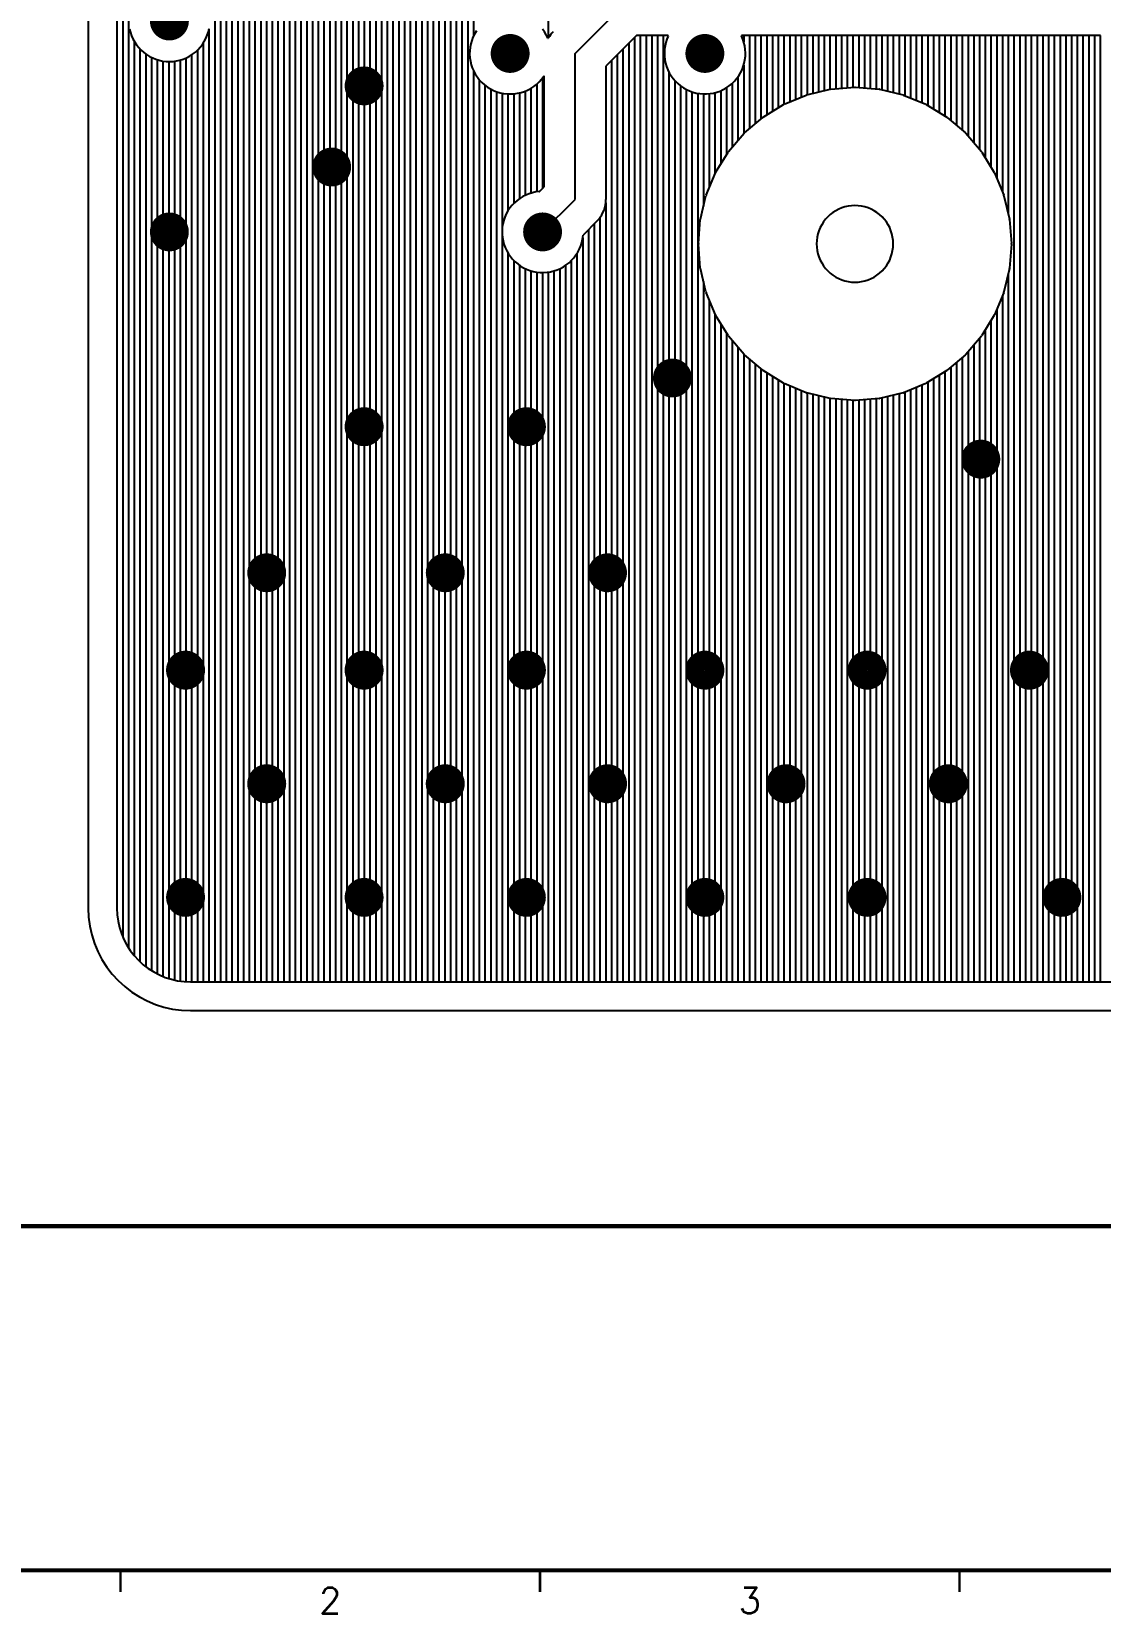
# Model space of a CAD drawing. Extents: x 295 to 953, y 10 to 290.
# Drawn here: x 530.4 to 654.6, y 10 to 193.8 of the extents above; entities that cross this region are included whole.
import ezdxf
from ezdxf.enums import TextEntityAlignment as Align

# ---------------------------------------------------------------- set-up
doc = ezdxf.new("R2010")
doc.units = 0
doc.header["$LTSCALE"] = 5
doc.header["$MEASUREMENT"] = 0
doc.layers.get('0').update_dxf_attribs({"linetype": 'CONTINUOUS', "lineweight": 25})
doc.layers.add('6', color=6, linetype='CONTINUOUS', lineweight=13)
for name, color, linetype in [('ART004_PHO', 10, 'CONTINUOUS'), ('문자', 4, 'CONTINUOUS'), ('테두리', 3, 'CONTINUOUS')]:
    doc.layers.add(name, color=color, linetype=linetype)
doc.styles.get("Standard").update_dxf_attribs({"font": 'simplex.shx'})
doc.styles.add('굴림체', font='')
doc.styles.get('굴림체').set_extended_font_data('GulimChe')

# ---------------------------------------------------------------- blocks, each defined once
blk = doc.blocks.new('C')
at = {"layer": '테두리'}
for points, const_width in [([(15, 285), (15, 15), (405, 15), (405, 285), (15, 285)], 0.5), ([(15, 55), (405, 55)], 0.5), ([(63.75, 12.5), (63.75, 15)], 0.3), ([(112.5, 12.5), (112.5, 15)], 0.3), ([(161.25, 12.5), (161.25, 15)], 0.3)]:
    blk.add_lwpolyline(points, dxfattribs=dict(at, const_width=const_width))
at = {"layer": '문자'}
for s, p in [('2', (88.12, 11.5)), ('3', (136.88, 11.5))]:
    blk.add_text(s, height=3, dxfattribs=at).set_placement(p, align=Align.MIDDLE)

msp = doc.modelspace()

# ---------------------------------------------------------------- linework, layer by layer
at = {"const_width": 2.26}
for points in [[(546.41, 196.18, 1), (546.41, 193.91, 1)], [(586.01, 192.4, 1), (586.01, 190.14, 1)], [(608.64, 192.4, 1), (608.64, 190.14, 1)], [(569.04, 188.63, 1), (569.04, 186.37, 1)], [(565.27, 179.2, 1), (565.27, 176.94, 1)], [(546.41, 171.66, 1), (546.41, 169.4, 1)], [(589.78, 171.66, 1), (589.78, 169.4, 1)], [(604.87, 154.68, 1), (604.87, 152.42, 1)], [(569.04, 149.03, 1), (569.04, 146.76, 1)], [(587.9, 149.03, 1), (587.9, 146.76, 1)], [(640.7, 145.26, 1), (640.7, 142.99, 1)], [(557.72, 132.05, 1), (557.72, 129.79, 1)], [(578.47, 132.05, 1), (578.47, 129.79, 1)], [(597.33, 132.05, 1), (597.33, 129.79, 1)], [(548.29, 120.74, 1), (548.29, 118.47, 1)], [(569.04, 120.74, 1), (569.04, 118.47, 1)], [(587.9, 120.74, 1), (587.9, 118.47, 1)], [(608.64, 120.74, 1), (608.64, 118.47, 1)], [(627.5, 120.74, 1), (627.5, 118.47, 1)], [(646.36, 120.74, 1), (646.36, 118.47, 1)], [(557.72, 107.54, 1), (557.72, 105.27, 1)], [(578.47, 107.54, 1), (578.47, 105.27, 1)], [(597.33, 107.54, 1), (597.33, 105.27, 1)], [(618.07, 107.54, 1), (618.07, 105.27, 1)], [(636.93, 107.54, 1), (636.93, 105.27, 1)], [(548.29, 94.33, 1), (548.29, 92.07, 1)], [(569.04, 94.33, 1), (569.04, 92.07, 1)], [(587.9, 94.33, 1), (587.9, 92.07, 1)], [(608.64, 94.33, 1), (608.64, 92.07, 1)], [(627.5, 94.33, 1), (627.5, 92.07, 1)], [(650.13, 94.33, 1), (650.13, 92.07, 1)]]:
    msp.add_lwpolyline(points, format="xyb", close=True, dxfattribs=at)
at = {"layer": 'ART004_PHO', "color": 7}
for p, q in [((555.69, 254.9), (555.69, 83.39)), ((556.35, 254.9), (556.35, 83.39)), ((557.02, 254.9), (557.02, 83.39)), ((557.69, 254.9), (557.69, 83.39)), ((558.36, 254.9), (558.36, 83.39)), ((559.03, 254.9), (559.03, 83.39)), ((559.7, 254.9), (559.7, 83.39)), ((560.36, 254.9), (560.36, 83.39)), ((561.03, 254.9), (561.03, 83.39)), ((561.7, 254.9), (561.7, 83.39)), ((562.37, 254.9), (562.37, 83.39)), ((563.04, 254.9), (563.04, 83.39)), ((563.71, 254.9), (563.71, 83.39)), ((564.37, 254.9), (564.37, 83.39)), ((565.04, 254.9), (565.04, 83.39)), ((565.71, 254.9), (565.71, 83.39)), ((566.38, 254.9), (566.38, 83.39)), ((567.05, 254.9), (567.05, 83.39)), ((567.72, 254.9), (567.72, 83.39)), ((568.38, 254.9), (568.38, 83.39)), ((569.05, 254.9), (569.05, 83.39)), ((569.72, 254.9), (569.72, 83.39)), ((570.39, 254.9), (570.39, 83.39)), ((571.06, 254.9), (571.06, 83.39)), ((571.72, 254.9), (571.72, 83.39)), ((572.39, 254.9), (572.39, 83.39)), ((573.06, 254.9), (573.06, 83.39)), ((573.73, 254.9), (573.73, 83.39)), ((574.4, 254.9), (574.4, 83.39)), ((575.07, 254.9), (575.07, 83.39)), ((575.73, 254.9), (575.73, 83.39)), ((576.4, 254.9), (576.4, 83.39)), ((577.07, 254.9), (577.07, 83.39)), ((577.74, 254.9), (577.74, 83.39)), ((578.41, 254.9), (578.41, 83.39)), ((579.08, 254.9), (579.08, 83.39)), ((579.74, 254.9), (579.74, 83.39)), ((580.41, 254.9), (580.41, 83.39)), ((581.08, 254.9), (581.08, 83.39)), ((581.75, 254.9), (581.75, 193.28)), ((590.44, 254.9), (590.44, 193.04)), ((541.65, 250.95), (541.65, 87.34)), ((540.99, 249.67), (540.99, 88.62)), ((536.98, 246.37), (536.98, 91.93)), ((540.32, 246.37), (540.32, 91.93)), ((555.02, 199.11), (555.02, 83.39)), ((553.01, 196.9), (553.01, 83.39)), ((553.68, 197.57), (553.68, 83.39)), ((554.35, 198.24), (554.35, 83.39)), ((593.56, 191.27), (599.21, 196.93)), ((551.68, 195.57), (551.68, 83.39)), ((552.35, 196.24), (552.35, 83.39)), ((541.79, 194.1), (541.89, 193.71)), ((541.89, 193.71), (542.02, 193.33)), ((542.02, 193.33), (542.18, 192.95)), ((550.47, 192.66), (550.66, 193.01)), ((550.66, 193.01), (550.82, 193.39)), ((550.82, 193.39), (550.95, 193.77)), ((550.95, 193.77), (551.04, 194.17)), ((551.01, 194.02), (551.01, 83.39)), ((581.69, 193.16), (581.55, 192.78)), ((581.87, 193.53), (581.69, 193.16)), ((582.09, 193.88), (581.87, 193.53)), ((590.01, 193.78), (589.77, 194.11)), ((590.21, 193.42), (590.01, 193.78)), ((590.38, 193.05), (590.21, 193.42)), ((590.38, 193.05), (590.38, 193.05)), ((590.38, 193.05), (590.38, 193.04)), ((590.38, 193.04), (590.38, 193.04)), ((590.38, 193.04), (590.38, 193.04)), ((590.38, 193.04), (590.39, 193.04)), ((590.39, 193.04), (590.39, 193.04)), ((590.39, 193.04), (590.39, 193.03)), ((590.39, 193.03), (590.39, 193.03)), ((590.39, 193.03), (590.4, 193.03)), ((590.4, 193.03), (590.4, 193.03)), ((590.4, 193.03), (590.4, 193.03)), ((590.4, 193.03), (590.41, 193.03)), ((590.41, 193.03), (590.41, 193.03)), ((590.41, 193.03), (590.41, 193.03)), ((590.41, 193.03), (590.42, 193.03)), ((590.42, 193.03), (590.42, 193.03)), ((590.42, 193.03), (590.42, 193.03)), ((590.42, 193.03), (590.43, 193.03)), ((590.43, 193.03), (590.44, 193.04)), ((590.43, 193.03), (590.43, 193.03)), ((590.43, 193.03), (590.43, 193.03)), ((590.43, 193.03), (590.43, 193.03)), ((590.57, 193.25), (590.44, 193.05)), ((590.44, 193.04), (590.44, 193.05)), ((590.44, 193.04), (590.44, 193.04)), ((590.44, 193.04), (590.44, 193.04)), ((590.44, 193.04), (590.44, 193.04)), ((590.71, 193.45), (590.57, 193.25)), ((590.86, 193.63), (590.71, 193.45)), ((591.02, 193.8), (590.86, 193.63)), ((600.69, 193.34), (597.15, 189.8)), ((600.46, 193.11), (600.46, 83.39)), ((600.7, 193.34), (600.69, 193.34)), ((600.69, 193.34), (600.69, 193.34)), ((600.69, 193.34), (600.69, 193.34)), ((600.69, 193.34), (600.69, 193.34)), ((600.71, 193.35), (600.7, 193.35)), ((600.7, 193.35), (600.7, 193.35)), ((600.7, 193.35), (600.7, 193.34)), ((600.71, 193.35), (600.71, 193.35)), ((600.71, 193.35), (600.71, 193.35)), ((604.35, 193.35), (600.71, 193.35)), ((601.13, 193.35), (601.13, 83.39)), ((601.8, 193.35), (601.8, 83.39)), ((602.46, 193.35), (602.46, 83.39)), ((603.13, 193.35), (603.13, 83.39)), ((603.8, 193.35), (603.8, 83.39)), ((604.39, 193.29), (604.23, 192.92)), ((604.36, 193.35), (604.35, 193.35)), ((604.37, 193.35), (604.36, 193.35)), ((604.36, 193.35), (604.36, 193.35)), ((604.36, 193.35), (604.36, 193.35)), ((604.37, 193.34), (604.37, 193.35)), ((604.38, 193.34), (604.37, 193.34)), ((604.37, 193.34), (604.37, 193.34)), ((604.37, 193.34), (604.37, 193.34)), ((604.38, 193.33), (604.38, 193.34)), ((604.38, 193.34), (604.38, 193.34)), ((604.38, 193.34), (604.38, 193.34)), ((604.39, 193.33), (604.38, 193.33)), ((604.38, 193.33), (604.38, 193.33)), ((604.39, 193.32), (604.39, 193.33)), ((604.39, 193.33), (604.39, 193.33)), ((604.39, 193.31), (604.39, 193.32)), ((604.39, 193.32), (604.39, 193.32)), ((604.39, 193.32), (604.39, 193.32)), ((604.39, 193.3), (604.39, 193.31)), ((604.39, 193.31), (604.39, 193.31)), ((604.39, 193.31), (604.39, 193.31)), ((604.39, 193.3), (604.39, 193.3)), ((604.39, 193.3), (604.39, 193.3)), ((604.39, 193.3), (604.39, 193.3)), ((612.91, 193.34), (612.9, 193.33)), ((612.9, 193.33), (612.9, 193.33)), ((612.9, 193.33), (612.9, 193.33)), ((612.9, 193.33), (612.9, 193.33)), ((612.9, 193.33), (612.9, 193.32)), ((612.9, 193.32), (612.9, 193.32)), ((612.9, 193.32), (612.9, 193.32)), ((612.9, 193.32), (612.9, 193.31)), ((612.9, 193.31), (612.9, 193.31)), ((612.9, 193.31), (612.9, 193.31)), ((612.9, 193.31), (612.9, 193.3)), ((613.06, 192.92), (612.9, 193.3)), ((612.9, 193.3), (612.9, 193.3)), ((612.9, 193.3), (612.9, 193.3)), ((612.9, 193.3), (612.9, 193.3)), ((612.92, 193.34), (612.91, 193.34)), ((612.91, 193.34), (612.91, 193.34)), ((612.91, 193.34), (612.91, 193.34)), ((612.91, 193.34), (612.91, 193.34)), ((612.93, 193.35), (612.92, 193.35)), ((612.92, 193.35), (612.92, 193.34)), ((612.92, 193.34), (612.92, 193.34)), ((612.93, 193.35), (612.93, 193.35)), ((612.93, 193.35), (612.93, 193.35)), ((612.93, 193.35), (612.93, 193.35)), ((654.6, 193.35), (612.93, 193.35)), ((613.16, 193.35), (613.16, 192.63)), ((613.82, 193.35), (613.82, 182.53)), ((614.49, 193.35), (614.49, 183.1)), ((615.16, 193.35), (615.16, 183.67)), ((615.83, 193.35), (615.83, 184.14)), ((616.5, 193.35), (616.5, 184.55)), ((617.17, 193.35), (617.17, 184.96)), ((617.83, 193.35), (617.83, 185.36)), ((618.5, 193.35), (618.5, 185.64)), ((619.17, 193.35), (619.17, 185.92)), ((619.84, 193.35), (619.84, 186.19)), ((620.51, 193.35), (620.51, 186.46)), ((621.18, 193.35), (621.18, 186.62)), ((621.84, 193.35), (621.84, 186.78)), ((622.51, 193.35), (622.51, 186.94)), ((623.18, 193.35), (623.18, 187.1)), ((623.85, 193.35), (623.85, 187.16)), ((624.52, 193.35), (624.52, 187.22)), ((625.18, 193.35), (625.18, 187.27)), ((625.85, 193.35), (625.85, 187.32)), ((626.52, 193.35), (626.52, 187.3)), ((627.19, 193.35), (627.19, 187.25)), ((627.86, 193.35), (627.86, 187.2)), ((628.53, 193.35), (628.53, 187.15)), ((629.19, 193.35), (629.19, 187.05)), ((629.86, 193.35), (629.86, 186.89)), ((630.53, 193.35), (630.53, 186.73)), ((631.2, 193.35), (631.2, 186.57)), ((631.87, 193.35), (631.87, 186.38)), ((632.54, 193.35), (632.54, 186.1)), ((633.2, 193.35), (633.2, 185.82)), ((633.87, 193.35), (633.87, 185.55)), ((634.54, 193.35), (634.54, 185.23)), ((635.21, 193.35), (635.21, 184.82)), ((635.88, 193.35), (635.88, 184.41)), ((636.54, 193.35), (636.54, 184)), ((637.21, 193.35), (637.21, 183.49)), ((637.88, 193.35), (637.88, 182.92)), ((638.55, 193.35), (638.55, 182.34)), ((639.22, 193.35), (639.22, 181.69)), ((639.89, 193.35), (639.89, 180.9)), ((640.55, 193.35), (640.55, 180.12)), ((641.22, 193.35), (641.22, 179.14)), ((641.89, 193.35), (641.89, 178.05)), ((642.56, 193.35), (642.56, 176.75)), ((643.23, 193.35), (643.23, 175.14)), ((643.9, 193.35), (643.9, 172.62)), ((644.56, 193.35), (644.56, 83.39)), ((645.23, 193.35), (645.23, 83.39)), ((645.9, 193.35), (645.9, 83.39)), ((646.57, 193.35), (646.57, 83.39)), ((647.24, 193.35), (647.24, 83.39)), ((647.91, 193.35), (647.91, 83.39)), ((648.57, 193.35), (648.57, 83.39)), ((649.24, 193.35), (649.24, 83.39)), ((649.91, 193.35), (649.91, 83.39)), ((650.58, 193.35), (650.58, 83.39)), ((651.25, 193.35), (651.25, 83.39)), ((651.91, 193.35), (651.91, 83.39)), ((652.58, 193.35), (652.58, 83.39)), ((653.25, 193.35), (653.25, 83.39)), ((653.92, 193.35), (653.92, 83.39)), ((654.59, 193.35), (654.59, 83.39)), ((542.18, 192.95), (542.38, 192.6)), ((542.32, 192.69), (542.32, 86.43)), ((542.38, 192.6), (542.6, 192.26)), ((542.6, 192.26), (542.86, 191.95)), ((542.86, 191.95), (543.14, 191.65)), ((542.99, 191.8), (542.99, 85.72)), ((543.14, 191.65), (543.44, 191.38)), ((543.44, 191.38), (543.76, 191.14)), ((543.66, 191.22), (543.66, 85.15)), ((548.76, 190.96), (549.11, 191.18)), ((549.11, 191.18), (549.43, 191.43)), ((549.43, 191.43), (549.73, 191.7)), ((549.67, 191.64), (549.67, 83.39)), ((549.73, 191.7), (550, 192)), ((550, 192), (550.25, 192.32)), ((550.25, 192.32), (550.47, 192.66)), ((550.34, 192.45), (550.34, 83.39)), ((581.31, 191.58), (581.3, 191.17)), ((581.3, 191.17), (581.33, 190.77)), ((581.35, 191.99), (581.31, 191.58)), ((581.43, 192.39), (581.35, 191.99)), ((581.55, 192.78), (581.43, 192.39)), ((593.56, 174.3), (593.56, 191.27)), ((599.12, 191.77), (599.12, 83.39)), ((599.79, 192.44), (599.79, 83.39)), ((603.95, 191.75), (603.93, 191.34)), ((603.93, 191.34), (603.94, 190.94)), ((604.01, 192.15), (603.95, 191.75)), ((604.1, 192.54), (604.01, 192.15)), ((604.23, 192.92), (604.1, 192.54)), ((613.18, 192.53), (613.06, 192.92)), ((613.28, 192.14), (613.18, 192.53)), ((613.33, 191.74), (613.28, 192.14)), ((613.36, 191.34), (613.33, 191.74)), ((613.35, 190.94), (613.36, 191.34)), ((543.76, 191.14), (544.11, 190.93)), ((544.11, 190.93), (544.47, 190.75)), ((544.33, 190.81), (544.33, 84.69)), ((544.47, 190.75), (544.85, 190.6)), ((544.85, 190.6), (545.24, 190.48)), ((544.99, 190.55), (544.99, 84.31)), ((545.24, 190.48), (545.63, 190.39)), ((545.63, 190.39), (546.04, 190.35)), ((545.66, 190.39), (545.66, 84.01)), ((546.04, 190.35), (546.44, 190.33)), ((546.33, 190.33), (546.33, 83.77)), ((546.44, 190.33), (546.85, 190.35)), ((546.85, 190.35), (547.25, 190.41)), ((547, 190.37), (547, 83.59)), ((547.25, 190.41), (547.64, 190.5)), ((547.64, 190.5), (548.03, 190.62)), ((547.67, 190.5), (547.67, 83.47)), ((548.03, 190.62), (548.4, 190.77)), ((548.34, 190.74), (548.34, 83.4)), ((548.4, 190.77), (548.76, 190.96)), ((549, 191.11), (549, 83.39)), ((581.33, 190.77), (581.39, 190.36)), ((581.39, 190.36), (581.48, 189.96)), ((581.48, 189.96), (581.61, 189.58)), ((581.61, 189.58), (581.78, 189.2)), ((597.15, 189.8), (597.14, 189.79)), ((597.14, 189.79), (597.14, 189.79)), ((597.14, 189.79), (597.14, 189.79)), ((597.14, 189.79), (597.14, 189.79)), ((597.14, 189.79), (597.14, 189.78)), ((597.14, 189.78), (597.14, 189.78)), ((597.14, 189.78), (597.14, 189.78)), ((597.14, 189.78), (597.14, 189.77)), ((597.14, 189.77), (597.14, 174.3)), ((597.15, 189.8), (597.15, 189.8)), ((597.79, 190.44), (597.79, 83.39)), ((598.45, 191.11), (598.45, 83.39)), ((603.94, 190.94), (603.99, 190.54)), ((603.99, 190.54), (604.07, 190.14)), ((604.07, 190.14), (604.18, 189.75)), ((604.18, 189.75), (604.33, 189.38)), ((604.33, 189.38), (604.51, 189.02)), ((612.78, 189.01), (612.96, 189.37)), ((612.96, 189.37), (613.1, 189.75)), ((613.1, 189.75), (613.22, 190.14)), ((613.16, 189.91), (613.16, 181.94)), ((613.22, 190.14), (613.3, 190.53)), ((613.3, 190.53), (613.35, 190.94)), ((581.75, 189.26), (581.75, 83.39)), ((581.78, 189.2), (581.97, 188.84)), ((581.97, 188.84), (582.2, 188.5)), ((582.2, 188.5), (582.45, 188.18)), ((582.42, 188.22), (582.42, 83.39)), ((582.45, 188.18), (582.73, 187.89)), ((582.73, 187.89), (583.04, 187.61)), ((583.04, 187.61), (583.37, 187.37)), ((583.08, 187.58), (583.08, 83.39)), ((588.75, 187.43), (589.07, 187.68)), ((589.07, 187.68), (589.37, 187.96)), ((589.1, 187.71), (589.1, 175.19)), ((589.37, 187.96), (589.64, 188.27)), ((589.64, 188.27), (589.91, 188.62)), ((589.77, 188.42), (589.77, 175.58)), ((589.92, 188.63), (589.91, 188.62)), ((589.91, 188.62), (589.91, 188.62)), ((589.91, 188.62), (589.91, 188.62)), ((589.91, 188.62), (589.91, 188.62)), ((589.93, 188.63), (589.92, 188.63)), ((589.92, 188.63), (589.92, 188.63)), ((589.92, 188.63), (589.92, 188.63)), ((589.92, 188.63), (589.92, 188.63)), ((589.94, 188.63), (589.93, 188.63)), ((589.93, 188.63), (589.93, 188.63)), ((589.93, 188.63), (589.93, 188.63)), ((589.95, 188.63), (589.94, 188.63)), ((589.94, 188.63), (589.94, 188.63)), ((589.94, 188.63), (589.94, 188.63)), ((589.96, 188.63), (589.95, 188.63)), ((589.95, 188.63), (589.95, 188.63)), ((589.95, 188.63), (589.95, 188.63)), ((589.95, 188.63), (589.95, 188.63)), ((589.96, 188.62), (589.96, 188.63)), ((589.96, 188.63), (589.96, 188.63)), ((589.97, 188.62), (589.96, 188.62)), ((589.96, 188.62), (589.96, 188.62)), ((589.97, 188.61), (589.97, 188.62)), ((589.97, 188.62), (589.97, 188.62)), ((589.97, 188.6), (589.97, 188.61)), ((589.97, 188.61), (589.97, 188.61)), ((589.97, 188.61), (589.97, 188.61)), ((589.97, 188.61), (589.97, 188.61)), ((589.97, 188.6), (589.97, 188.6)), ((589.97, 188.6), (589.97, 188.6)), ((589.97, 175.8), (589.97, 188.6)), ((604.47, 189.08), (604.47, 83.39)), ((604.51, 189.02), (604.71, 188.67)), ((604.71, 188.67), (604.95, 188.34)), ((604.95, 188.34), (605.22, 188.04)), ((605.14, 188.12), (605.14, 83.39)), ((605.22, 188.04), (605.5, 187.76)), ((605.5, 187.76), (605.82, 187.5)), ((605.81, 187.51), (605.81, 83.39)), ((605.82, 187.5), (606.15, 187.27)), ((611.13, 187.27), (611.47, 187.5)), ((611.47, 187.5), (611.78, 187.75)), ((611.78, 187.75), (612.07, 188.03)), ((611.82, 187.79), (611.82, 180.38)), ((612.07, 188.03), (612.33, 188.34)), ((612.33, 188.34), (612.57, 188.67)), ((612.49, 188.54), (612.49, 181.16)), ((612.57, 188.67), (612.78, 189.01)), ((583.37, 187.37), (583.72, 187.16)), ((583.72, 187.16), (584.08, 186.97)), ((583.75, 187.14), (583.75, 83.39)), ((584.08, 186.97), (584.46, 186.82)), ((584.42, 186.84), (584.42, 83.39)), ((584.46, 186.82), (584.85, 186.7)), ((584.85, 186.7), (585.25, 186.62)), ((585.09, 186.65), (585.09, 170.95)), ((585.25, 186.62), (585.66, 186.57)), ((585.66, 186.57), (586.07, 186.56)), ((585.76, 186.57), (585.76, 172.98)), ((586.07, 186.56), (586.47, 186.58)), ((586.43, 186.58), (586.43, 173.83)), ((586.47, 186.58), (586.88, 186.64)), ((586.88, 186.64), (587.28, 186.73)), ((587.09, 186.68), (587.09, 174.4)), ((587.28, 186.73), (587.67, 186.86)), ((587.67, 186.86), (588.04, 187.02)), ((587.76, 186.9), (587.76, 174.78)), ((588.04, 187.02), (588.4, 187.21)), ((588.4, 187.21), (588.75, 187.43)), ((588.43, 187.23), (588.43, 175.04)), ((606.15, 187.27), (606.5, 187.07)), ((606.47, 187.09), (606.47, 83.39)), ((606.5, 187.07), (606.87, 186.91)), ((606.87, 186.91), (607.25, 186.77)), ((607.14, 186.8), (607.14, 83.39)), ((607.25, 186.77), (607.64, 186.67)), ((607.64, 186.67), (608.04, 186.6)), ((607.81, 186.63), (607.81, 83.39)), ((608.04, 186.6), (608.44, 186.56)), ((608.44, 186.56), (608.84, 186.56)), ((608.48, 186.56), (608.48, 173.53)), ((608.84, 186.56), (609.25, 186.6)), ((609.15, 186.59), (609.15, 175.66)), ((609.25, 186.6), (609.64, 186.67)), ((609.64, 186.67), (610.03, 186.77)), ((609.81, 186.71), (609.81, 177.28)), ((610.03, 186.77), (610.41, 186.9)), ((610.41, 186.9), (610.78, 187.07)), ((610.48, 186.93), (610.48, 178.41)), ((610.78, 187.07), (611.13, 187.27)), ((611.15, 187.28), (611.15, 179.5)), ((617.85, 185.37), (620.43, 186.44)), ((620.46, 186.45), (620.43, 186.44)), ((620.48, 186.45), (620.46, 186.45)), ((620.48, 186.45), (623.2, 187.11)), ((623.23, 187.11), (623.2, 187.11)), ((623.26, 187.12), (623.23, 187.11)), ((623.26, 187.12), (626.05, 187.34)), ((626.08, 187.34), (626.05, 187.34)), ((626.11, 187.34), (626.08, 187.34)), ((626.11, 187.34), (628.89, 187.12)), ((628.92, 187.11), (628.89, 187.12)), ((628.95, 187.11), (628.92, 187.11)), ((628.95, 187.11), (631.67, 186.45)), ((631.7, 186.45), (631.67, 186.45)), ((631.73, 186.44), (631.7, 186.45)), ((631.73, 186.44), (634.31, 185.37)), ((613.24, 182.03), (615.36, 183.84)), ((615.38, 183.86), (615.36, 183.84)), ((615.41, 183.88), (615.38, 183.86)), ((615.41, 183.88), (617.79, 185.34)), ((617.82, 185.35), (617.79, 185.34)), ((617.85, 185.37), (617.82, 185.35)), ((634.34, 185.35), (634.31, 185.37)), ((634.36, 185.34), (634.34, 185.35)), ((634.36, 185.34), (636.75, 183.88)), ((636.77, 183.86), (636.75, 183.88)), ((636.79, 183.84), (636.77, 183.86)), ((636.79, 183.84), (638.92, 182.03)), ((611.38, 179.86), (613.19, 181.99)), ((613.21, 182.01), (613.19, 181.99)), ((613.24, 182.03), (613.21, 182.01)), ((638.94, 182.01), (638.92, 182.03)), ((638.96, 181.99), (638.94, 182.01)), ((638.96, 181.99), (640.78, 179.86)), ((609.88, 177.43), (611.34, 179.81)), ((611.36, 179.84), (611.34, 179.81)), ((611.38, 179.86), (611.36, 179.84)), ((640.79, 179.84), (640.78, 179.86)), ((640.81, 179.81), (640.79, 179.84)), ((640.81, 179.81), (642.27, 177.43)), ((608.79, 174.79), (609.86, 177.38)), ((609.87, 177.4), (609.86, 177.38)), ((609.88, 177.43), (609.87, 177.4)), ((642.29, 177.4), (642.27, 177.43)), ((642.3, 177.38), (642.29, 177.4)), ((642.3, 177.38), (643.37, 174.79)), ((587.49, 174.64), (587.14, 174.43)), ((587.85, 174.82), (587.49, 174.64)), ((588.22, 174.97), (587.85, 174.82)), ((588.61, 175.09), (588.22, 174.97)), ((589, 175.17), (588.61, 175.09)), ((589.4, 175.22), (589, 175.17)), ((589.4, 175.22), (589.41, 175.23)), ((589.41, 175.23), (589.41, 175.23)), ((589.41, 175.23), (589.41, 175.23)), ((589.41, 175.23), (589.42, 175.23)), ((589.42, 175.23), (589.42, 175.23)), ((589.42, 175.23), (589.42, 175.23)), ((589.42, 175.23), (589.42, 175.23)), ((589.42, 175.23), (589.43, 175.23)), ((589.43, 175.24), (589.96, 175.77)), ((589.43, 175.23), (589.43, 175.24)), ((589.96, 175.77), (589.97, 175.77)), ((589.97, 175.79), (589.97, 175.8)), ((589.97, 175.78), (589.97, 175.79)), ((589.97, 175.79), (589.97, 175.79)), ((589.97, 175.79), (589.97, 175.79)), ((589.97, 175.77), (589.97, 175.78)), ((589.97, 175.78), (589.97, 175.78)), ((589.97, 175.78), (589.97, 175.78)), ((589.97, 175.78), (589.97, 175.78)), ((608.12, 172.02), (608.77, 174.74)), ((608.78, 174.77), (608.77, 174.74)), ((608.79, 174.79), (608.78, 174.77)), ((643.38, 174.77), (643.37, 174.79)), ((643.39, 174.74), (643.38, 174.77)), ((643.39, 174.74), (644.04, 172.02)), ((585.76, 172.98), (585.56, 172.63)), ((585.98, 173.32), (585.76, 172.98)), ((586.24, 173.63), (585.98, 173.32)), ((586.52, 173.92), (586.24, 173.63)), ((586.82, 174.19), (586.52, 173.92)), ((587.14, 174.43), (586.82, 174.19)), ((589.78, 170.53), (593.56, 174.3)), ((596.66, 172.51), (596.8, 172.78)), ((596.8, 172.78), (596.92, 173.07)), ((596.92, 173.07), (597.02, 173.37)), ((597.02, 173.37), (597.08, 173.68)), ((597.08, 173.68), (597.12, 173.99)), ((597.12, 173.99), (597.14, 174.3)), ((597.12, 173.92), (597.12, 83.39)), ((623.52, 172.8), (623.21, 172.56)), ((623.85, 173), (623.52, 172.8)), ((624.19, 173.18), (623.85, 173)), ((624.55, 173.33), (624.19, 173.18)), ((624.92, 173.45), (624.55, 173.33)), ((625.3, 173.53), (624.92, 173.45)), ((625.69, 173.58), (625.3, 173.53)), ((626.08, 173.6), (625.69, 173.58)), ((626.47, 173.58), (626.08, 173.6)), ((626.85, 173.53), (626.47, 173.58)), ((627.23, 173.45), (626.85, 173.53)), ((627.6, 173.33), (627.23, 173.45)), ((627.96, 173.18), (627.6, 173.33)), ((628.31, 173), (627.96, 173.18)), ((628.63, 172.8), (628.31, 173)), ((628.94, 172.56), (628.63, 172.8)), ((585.1, 171.09), (585.07, 170.68)), ((585.17, 171.48), (585.1, 171.09)), ((585.27, 171.88), (585.17, 171.48)), ((585.4, 172.26), (585.27, 171.88)), ((585.56, 172.63), (585.4, 172.26)), ((596.09, 171.77), (594.49, 170.17)), ((595.78, 171.46), (595.78, 83.39)), ((596.09, 171.77), (596.3, 172)), ((596.3, 172), (596.49, 172.24)), ((596.45, 172.19), (596.45, 83.39)), ((596.49, 172.24), (596.66, 172.51)), ((607.89, 169.17), (608.11, 171.96)), ((608.12, 172.02), (608.11, 171.99)), ((608.11, 171.99), (608.11, 171.96)), ((622.04, 171.03), (621.89, 170.67)), ((622.22, 171.37), (622.04, 171.03)), ((622.43, 171.7), (622.22, 171.37)), ((622.66, 172.01), (622.43, 171.7)), ((622.93, 172.3), (622.66, 172.01)), ((623.21, 172.56), (622.93, 172.3)), ((629.23, 172.3), (628.94, 172.56)), ((629.49, 172.01), (629.23, 172.3)), ((629.73, 171.7), (629.49, 172.01)), ((629.94, 171.37), (629.73, 171.7)), ((630.12, 171.03), (629.94, 171.37)), ((630.26, 170.67), (630.12, 171.03)), ((644.04, 171.99), (644.04, 172.02)), ((644.05, 171.96), (644.04, 171.99)), ((644.05, 171.96), (644.27, 169.17)), ((585.07, 170.68), (585.08, 170.28)), ((585.08, 170.28), (585.12, 169.88)), ((585.09, 170.11), (585.09, 83.39)), ((585.12, 169.88), (585.19, 169.48)), ((585.19, 169.48), (585.29, 169.09)), ((594.22, 168.92), (594.34, 169.31)), ((594.34, 169.31), (594.43, 169.7)), ((594.43, 169.7), (594.48, 170.15)), ((594.45, 169.83), (594.45, 83.39)), ((594.49, 170.16), (594.48, 170.16)), ((594.48, 170.16), (594.48, 170.16)), ((594.48, 170.16), (594.48, 170.15)), ((594.48, 170.15), (594.48, 170.15)), ((594.48, 170.15), (594.48, 170.15)), ((594.49, 170.17), (594.49, 170.17)), ((594.49, 170.17), (594.49, 170.17)), ((594.49, 170.17), (594.49, 170.16)), ((594.49, 170.16), (594.49, 170.16)), ((595.11, 170.79), (595.11, 83.39)), ((607.89, 169.17), (607.89, 169.15)), ((607.89, 169.15), (607.89, 169.12)), ((608.11, 166.33), (607.89, 169.12)), ((621.64, 169.53), (621.62, 169.15)), ((621.62, 169.15), (621.64, 168.76)), ((621.69, 169.92), (621.64, 169.53)), ((621.77, 170.3), (621.69, 169.92)), ((621.89, 170.67), (621.77, 170.3)), ((630.38, 170.3), (630.26, 170.67)), ((630.46, 169.92), (630.38, 170.3)), ((630.52, 169.53), (630.46, 169.92)), ((630.53, 169.15), (630.52, 169.53)), ((630.52, 168.76), (630.53, 169.15)), ((644.27, 169.12), (644.05, 166.33)), ((644.27, 169.15), (644.27, 169.17)), ((644.27, 169.12), (644.27, 169.15)), ((585.29, 169.09), (585.43, 168.71)), ((585.43, 168.71), (585.61, 168.35)), ((585.61, 168.35), (585.81, 168)), ((585.76, 168.08), (585.76, 83.39)), ((585.81, 168), (586.04, 167.67)), ((586.04, 167.67), (586.3, 167.36)), ((586.3, 167.36), (586.58, 167.07)), ((593.15, 167.23), (593.42, 167.53)), ((593.42, 167.53), (593.66, 167.85)), ((593.66, 167.85), (593.88, 168.19)), ((593.78, 168.02), (593.78, 83.39)), ((593.88, 168.19), (594.06, 168.55)), ((594.06, 168.55), (594.22, 168.92)), ((621.64, 168.76), (621.69, 168.37)), ((621.69, 168.37), (621.77, 167.99)), ((621.77, 167.99), (621.89, 167.62)), ((621.89, 167.62), (622.04, 167.26)), ((622.04, 167.26), (622.22, 166.92)), ((629.94, 166.92), (630.12, 167.26)), ((630.12, 167.26), (630.26, 167.62)), ((630.26, 167.62), (630.38, 167.99)), ((630.38, 167.99), (630.46, 168.37)), ((630.46, 168.37), (630.52, 168.76)), ((586.43, 167.22), (586.43, 83.39)), ((586.58, 167.07), (586.89, 166.81)), ((586.89, 166.81), (587.22, 166.57)), ((587.09, 166.66), (587.09, 83.39)), ((587.22, 166.57), (587.57, 166.37)), ((587.57, 166.37), (587.93, 166.19)), ((587.76, 166.27), (587.76, 83.39)), ((587.93, 166.19), (588.31, 166.05)), ((588.31, 166.05), (588.7, 165.94)), ((588.43, 166.01), (588.43, 83.39)), ((588.7, 165.94), (589.09, 165.86)), ((589.09, 165.86), (589.49, 165.82)), ((589.1, 165.86), (589.1, 83.39)), ((589.49, 165.82), (589.9, 165.81)), ((589.77, 165.81), (589.77, 83.39)), ((589.9, 165.81), (590.3, 165.84)), ((590.3, 165.84), (590.7, 165.9)), ((590.44, 165.86), (590.44, 83.39)), ((590.7, 165.9), (591.09, 166)), ((591.09, 166), (591.48, 166.13)), ((591.1, 166), (591.1, 83.39)), ((591.48, 166.13), (591.85, 166.29)), ((591.77, 166.25), (591.77, 83.39)), ((591.85, 166.29), (592.2, 166.48)), ((592.2, 166.48), (592.54, 166.7)), ((592.44, 166.63), (592.44, 83.39)), ((592.54, 166.7), (592.86, 166.95)), ((592.86, 166.95), (593.15, 167.23)), ((593.11, 167.19), (593.11, 83.39)), ((608.11, 166.33), (608.11, 166.3)), ((608.11, 166.3), (608.12, 166.27)), ((608.77, 163.55), (608.12, 166.27)), ((622.22, 166.92), (622.43, 166.59)), ((622.43, 166.59), (622.66, 166.28)), ((622.66, 166.28), (622.93, 166)), ((622.93, 166), (623.21, 165.73)), ((623.21, 165.73), (623.52, 165.5)), ((623.52, 165.5), (623.85, 165.29)), ((628.31, 165.29), (628.63, 165.5)), ((628.63, 165.5), (628.94, 165.73)), ((628.94, 165.73), (629.23, 166)), ((629.23, 166), (629.49, 166.28)), ((629.49, 166.28), (629.73, 166.59)), ((629.73, 166.59), (629.94, 166.92)), ((644.04, 166.27), (643.39, 163.55)), ((643.9, 165.67), (643.9, 83.39)), ((644.04, 166.3), (644.05, 166.33)), ((644.04, 166.27), (644.04, 166.3)), ((608.48, 164.76), (608.48, 83.39)), ((623.85, 165.29), (624.19, 165.11)), ((624.19, 165.11), (624.55, 164.96)), ((624.55, 164.96), (624.92, 164.84)), ((624.92, 164.84), (625.3, 164.76)), ((625.3, 164.76), (625.69, 164.71)), ((625.69, 164.71), (626.08, 164.69)), ((626.08, 164.69), (626.47, 164.71)), ((626.47, 164.71), (626.85, 164.76)), ((626.85, 164.76), (627.23, 164.84)), ((627.23, 164.84), (627.6, 164.96)), ((627.6, 164.96), (627.96, 165.11)), ((627.96, 165.11), (628.31, 165.29)), ((608.77, 163.55), (608.78, 163.52)), ((608.78, 163.52), (608.79, 163.5)), ((609.86, 160.91), (608.79, 163.5)), ((609.15, 162.63), (609.15, 83.39)), ((643.37, 163.5), (642.3, 160.91)), ((643.23, 163.16), (643.23, 83.39)), ((643.37, 163.5), (643.38, 163.52)), ((643.38, 163.52), (643.39, 163.55)), ((609.81, 161.01), (609.81, 83.39)), ((609.86, 160.91), (609.87, 160.89)), ((609.87, 160.89), (609.88, 160.86)), ((611.34, 158.48), (609.88, 160.86)), ((642.27, 160.86), (640.81, 158.48)), ((641.89, 160.24), (641.89, 83.39)), ((642.27, 160.86), (642.29, 160.89)), ((642.29, 160.89), (642.3, 160.91)), ((642.56, 161.54), (642.56, 83.39)), ((610.48, 159.88), (610.48, 83.39)), ((611.15, 158.79), (611.15, 83.39)), ((611.34, 158.48), (611.36, 158.45)), ((611.36, 158.45), (611.38, 158.43)), ((613.19, 156.3), (611.38, 158.43)), ((640.78, 158.43), (638.96, 156.3)), ((640.55, 158.17), (640.55, 83.39)), ((640.78, 158.43), (640.79, 158.45)), ((640.79, 158.45), (640.81, 158.48)), ((641.22, 159.15), (641.22, 83.39)), ((611.82, 157.91), (611.82, 83.39)), ((612.49, 157.13), (612.49, 83.39)), ((613.16, 156.35), (613.16, 83.39)), ((613.19, 156.3), (613.21, 156.28)), ((613.21, 156.28), (613.24, 156.26)), ((615.36, 154.45), (613.24, 156.26)), ((638.92, 156.26), (636.79, 154.45)), ((638.92, 156.26), (638.94, 156.28)), ((638.94, 156.28), (638.96, 156.3)), ((639.22, 156.61), (639.22, 83.39)), ((639.89, 157.39), (639.89, 83.39)), ((613.82, 155.76), (613.82, 83.39)), ((614.49, 155.19), (614.49, 83.39)), ((615.16, 154.62), (615.16, 83.39)), ((615.36, 154.45), (615.38, 154.43)), ((615.38, 154.43), (615.41, 154.41)), ((617.79, 152.95), (615.41, 154.41)), ((636.75, 154.41), (634.36, 152.95)), ((636.75, 154.41), (636.77, 154.43)), ((636.77, 154.43), (636.79, 154.45)), ((637.21, 154.81), (637.21, 83.39)), ((637.88, 155.38), (637.88, 83.39)), ((638.55, 155.95), (638.55, 83.39)), ((615.83, 154.16), (615.83, 83.39)), ((616.5, 153.75), (616.5, 83.39)), ((617.17, 153.34), (617.17, 83.39)), ((617.79, 152.95), (617.82, 152.94)), ((617.82, 152.94), (617.85, 152.92)), ((617.83, 152.93), (617.83, 83.39)), ((620.43, 151.85), (617.85, 152.92)), ((618.5, 152.65), (618.5, 83.39)), ((634.31, 152.92), (631.73, 151.85)), ((633.87, 152.74), (633.87, 83.39)), ((634.31, 152.92), (634.34, 152.94)), ((634.34, 152.94), (634.36, 152.95)), ((634.54, 153.06), (634.54, 83.39)), ((635.21, 153.47), (635.21, 83.39)), ((635.88, 153.88), (635.88, 83.39)), ((636.54, 154.29), (636.54, 83.39)), ((619.17, 152.38), (619.17, 83.39)), ((619.84, 152.1), (619.84, 83.39)), ((620.43, 151.85), (620.46, 151.84)), ((620.46, 151.84), (620.48, 151.84)), ((623.2, 151.18), (620.48, 151.84)), ((620.51, 151.83), (620.51, 83.39)), ((621.18, 151.67), (621.18, 83.39)), ((621.84, 151.51), (621.84, 83.39)), ((622.51, 151.35), (622.51, 83.39)), ((623.18, 151.19), (623.18, 83.39)), ((623.2, 151.18), (623.23, 151.18)), ((623.23, 151.18), (623.26, 151.17)), ((626.05, 150.96), (623.26, 151.17)), ((623.85, 151.13), (623.85, 83.39)), ((624.52, 151.08), (624.52, 83.39)), ((625.18, 151.02), (625.18, 83.39)), ((625.85, 150.97), (625.85, 83.39)), ((626.05, 150.96), (626.08, 150.95)), ((626.08, 150.95), (626.11, 150.96)), ((628.89, 151.17), (626.11, 150.96)), ((626.52, 150.99), (626.52, 83.39)), ((627.19, 151.04), (627.19, 83.39)), ((627.86, 151.09), (627.86, 83.39)), ((628.53, 151.15), (628.53, 83.39)), ((628.89, 151.17), (628.92, 151.18)), ((628.92, 151.18), (628.95, 151.18)), ((631.67, 151.84), (628.95, 151.18)), ((629.19, 151.24), (629.19, 83.39)), ((629.86, 151.4), (629.86, 83.39)), ((630.53, 151.56), (630.53, 83.39)), ((631.2, 151.72), (631.2, 83.39)), ((631.67, 151.84), (631.7, 151.84)), ((631.7, 151.84), (631.73, 151.85)), ((631.87, 151.91), (631.87, 83.39)), ((632.54, 152.19), (632.54, 83.39)), ((633.2, 152.47), (633.2, 83.39)), ((536.98, 91.93), (537.02, 90.89)), ((540.32, 91.93), (540.35, 91.18)), ((537.02, 90.89), (537.16, 89.86)), ((540.35, 91.18), (540.45, 90.44)), ((540.45, 90.44), (540.61, 89.72)), ((537.16, 89.86), (537.38, 88.85)), ((537.38, 88.85), (537.69, 87.86)), ((540.61, 89.72), (540.83, 89.01)), ((540.83, 89.01), (541.12, 88.32)), ((541.12, 88.32), (541.46, 87.66)), ((537.69, 87.86), (538.09, 86.91)), ((538.09, 86.91), (538.57, 85.99)), ((541.46, 87.66), (541.86, 87.03)), ((541.86, 87.03), (542.32, 86.44)), ((542.32, 86.44), (542.82, 85.89)), ((538.57, 85.99), (539.13, 85.11)), ((539.13, 85.11), (539.76, 84.29)), ((542.82, 85.89), (543.37, 85.38)), ((543.37, 85.38), (543.96, 84.93)), ((543.96, 84.93), (544.59, 84.53)), ((539.76, 84.29), (540.46, 83.53)), ((540.46, 83.53), (541.22, 82.83)), ((541.22, 82.83), (542.04, 82.19)), ((544.59, 84.53), (545.25, 84.19)), ((545.25, 84.19), (545.94, 83.9)), ((545.94, 83.9), (546.65, 83.68)), ((546.65, 83.68), (547.37, 83.52)), ((547.37, 83.52), (548.11, 83.42)), ((548.11, 83.42), (548.86, 83.39)), ((548.86, 83.39), (822.1, 83.39)), ((542.04, 82.19), (542.92, 81.64)), ((542.92, 81.64), (543.84, 81.16)), ((543.84, 81.16), (544.79, 80.76)), ((544.79, 80.76), (545.78, 80.45)), ((545.78, 80.45), (546.79, 80.23)), ((546.79, 80.23), (547.82, 80.09)), ((547.82, 80.09), (548.86, 80.05)), ((548.86, 80.05), (822.1, 80.05))]:
    msp.add_line(p, q, dxfattribs=at)

# ---------------------------------------------------------------- block references
msp.add_blockref('C', (476.98, 0))

# ---------------------------------------------------------------- texts
at = {"layer": '6', "color": 4, "insert": (573.67, 73.54), "char_height": 3, "width": 36.962, "attachment_point": 4, "style": '굴림체'}
msp.add_mtext('{\\f굴림|b0|i0|c129;\\C7;', dxfattribs=at)

doc.saveas('drawing.dxf')
